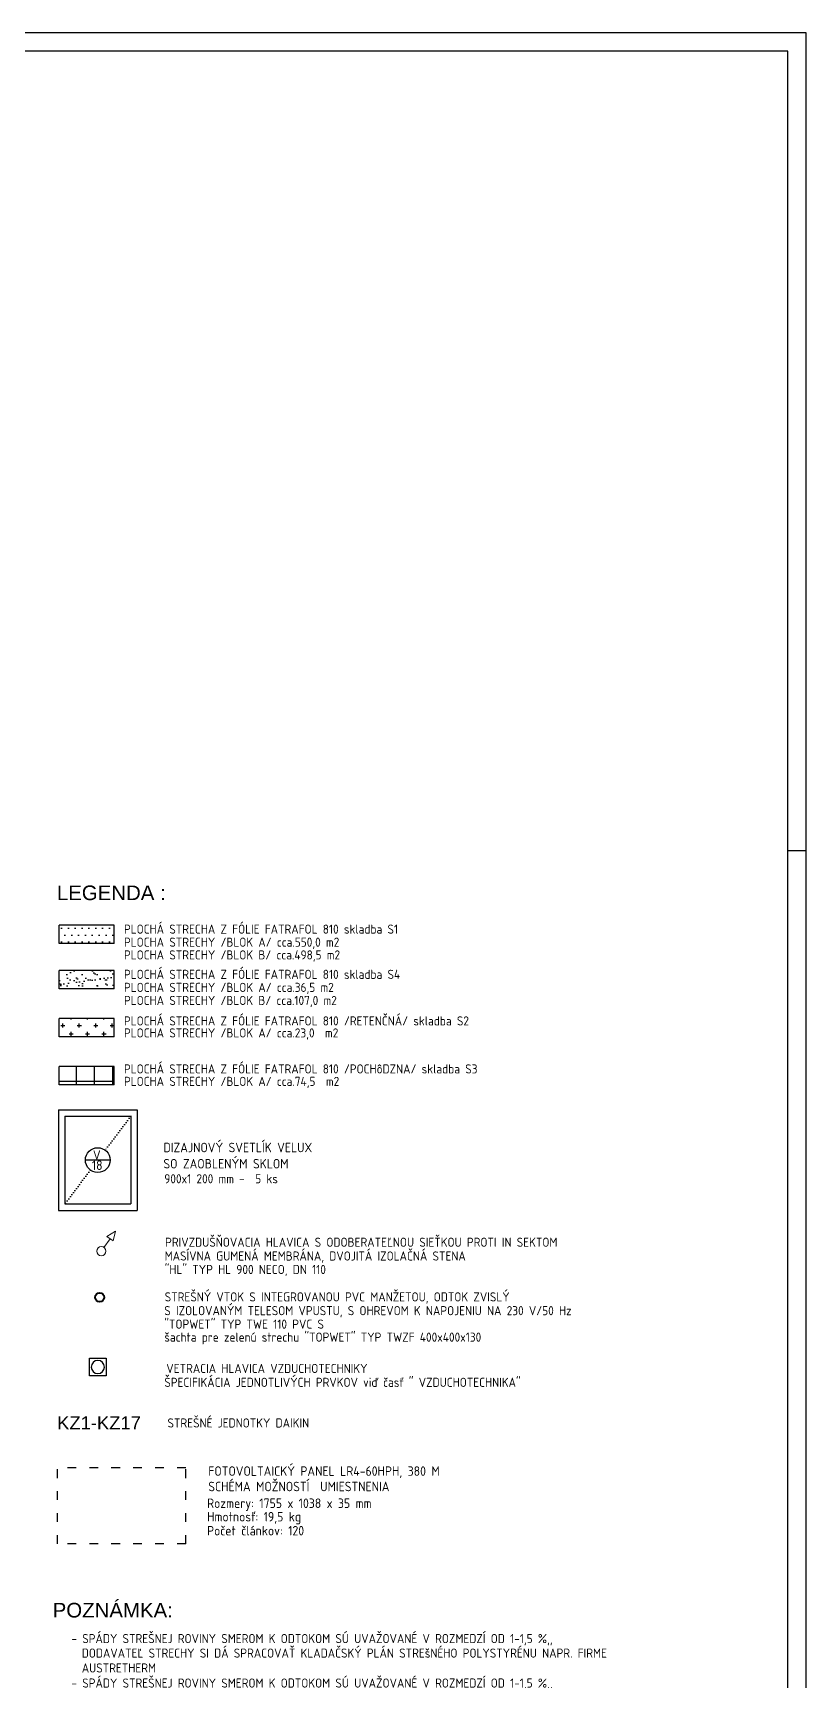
# Model space of a CAD drawing. Extents: x 4511820 to 5180432, y -1526536 to -944957.
# Drawn here: x 5044405 to 5054987, y -994301 to -971753 of the extents above; entities that cross this region are included whole.
import ezdxf

# ---------------------------------------------------------------- set-up
doc = ezdxf.new("R2010")
doc.units = 0
doc.header["$MEASUREMENT"] = 0
doc.linetypes.add('ACAD_ISO03W100', pattern=[30, 12, -18])
doc.linetypes.add('ACAD_ISO07W100', pattern=[3.5, 0.5, -3])
for name, color, linetype in [('KÓTY', 4, 'CONTINUOUS'), ('MÚRY', 1, 'CONTINUOUS'), ('OKNÁ', 143, 'CONTINUOUS'), ('TENKÁ', 7, 'CONTINUOUS'), ('ZZ-chladenie', 133, 'CONTINUOUS'), ('ZZ-elektro', 221, 'CONTINUOUS'), ('zz-vetr', 52, 'CONTINUOUS'), ('ŠRAFY', 82, 'CONTINUOUS')]:
    doc.layers.add(name, color=color, linetype=linetype)
doc.layers.add('zz-kanal-daždová', color=136, linetype='CONTINUOUS', lineweight=40)
doc.layers.add('zz-kanal-splaskova', color=37, linetype='CONTINUOUS', lineweight=18)
doc.styles.add('ARIAL', font='arial.ttf')
doc.styles.add('Style-Arial', font='arial.ttf')
doc.styles.add('STYLE1', font='isocp.shx')

msp = doc.modelspace()

# ---------------------------------------------------------------- hatches: boundary and pattern name
at = {"layer": 'ŠRAFY', "ltscale": 0.25}
h = msp.add_hatch(dxfattribs=at)
h.set_pattern_fill('DOTS', color=256, scale=1500)
h.set_pattern_definition([(0, (-115251.15, -32353.65), (46.875, 93.75), [0, -93.75])])
h.paths.add_polyline_path([(5045515.995, -983969.041), (5044765.995, -983969.041), (5044765.995, -984219.041), (5045515.995, -984219.041)])
h = msp.add_hatch(dxfattribs=at)
h.set_pattern_fill('AR-SAND', color=256, scale=80)
h.set_pattern_definition([(37.5, (-115251.15, -20307.38), (-5.0394686, 154.1459015), [0, -121.6, 0, -136, 0, -130]), (7.5, (-115251.15, -20307.38), (141.5821364, 225.771685), [0, -65.6, 0, -109.6, 0, -42]), (327.5, (-115349.55, -20307.38), (249.131349, 0.4527243), [0, -40, 0, -144, 0, -188]), (317.5, (-115349.55, -20307.38), (240.490128, 70.214045), [0, -20, 0, -94.4, 0, -108])])
h.paths.add_polyline_path([(5045515.995, -984587.754), (5044765.995, -984587.754), (5044765.995, -984837.754), (5045515.995, -984837.754)])
h = msp.add_hatch(dxfattribs=at)
h.set_pattern_fill('CROSS', color=256, scale=450)
h.set_pattern_definition([(0, (-115251.15, -32353.65), (112.5, 112.5), [56.25, -168.75]), (90, (-115223.03, -32381.77), (-112.5, 112.5), [56.25, -168.75])])
h.paths.add_polyline_path([(5045515.995, -985245.043), (5044765.995, -985245.043), (5044765.995, -985495.043), (5045515.995, -985495.043)])
h = msp.add_hatch(dxfattribs=at)
h.set_pattern_fill('NET', color=256, scale=2000)
h.set_pattern_definition([(0, (-115251.15, -32353.65), (0, 250), []), (90, (-115251.15, -32353.65), (-250, 2e-14), [])])
h.paths.add_polyline_path([(5045515.995, -985902.331), (5044765.995, -985902.331), (5044765.995, -986152.331), (5045515.995, -986152.331)])

# ---------------------------------------------------------------- linework, layer by layer
at = {"layer": 'KÓTY', "linetype": 'ACAD_ISO07W100', "ltscale": 10}
for p, q in [((5045742.646, -986583.287), (5045394.646, -987047.287)), ((5045190.646, -987319.287), (5044842.646, -987783.287))]:
    msp.add_line(p, q, dxfattribs=at)
at = {"layer": 'MÚRY', "ltscale": 0.25}
for p, q in [((5045515.995, -983969.041), (5044765.995, -983969.041)), ((5045515.995, -984219.041), (5044765.995, -984219.041)), ((5045515.995, -984587.754), (5044765.995, -984587.754)), ((5045515.995, -984837.754), (5044765.995, -984837.754)), ((5045515.995, -985245.043), (5044765.995, -985245.043)), ((5045515.995, -985495.043), (5044765.995, -985495.043)), ((5045515.995, -985902.331), (5044765.995, -985902.331)), ((5045515.995, -986152.331), (5044765.995, -986152.331))]:
    msp.add_line(p, q, dxfattribs=at)
at = {"layer": 'OKNÁ', "ltscale": 0.25}
for p, q in [((5044765.995, -984219.041), (5044765.995, -983969.041)), ((5045515.995, -984219.041), (5045515.995, -983969.041)), ((5044765.995, -984837.754), (5044765.995, -984587.754)), ((5045515.995, -984837.754), (5045515.995, -984587.754)), ((5044765.995, -985495.043), (5044765.995, -985245.043)), ((5045515.995, -985495.043), (5045515.995, -985245.043)), ((5044765.995, -986152.331), (5044765.995, -985902.331)), ((5045515.995, -986152.331), (5045515.995, -985902.331))]:
    msp.add_line(p, q, dxfattribs=at)
at = {"layer": 'TENKÁ', "color": 7}
for p, q in [((5054986.849, -971753.269), (4975391.849, -971753.269)), ((5054986.849, -1012646.02), (5054986.849, -971753.269)), ((5054736.849, -972003.269), (4975641.849, -972003.269)), ((5054736.849, -1012396.02), (5054736.849, -972003.269))]:
    msp.add_line(p, q, dxfattribs=at)
at = {"layer": 'TENKÁ', "ltscale": 0.25}
for p, q in [((5054736.849, -982946.02), (5054986.849, -982946.02)), ((5045462.646, -987183.287), (5045122.646, -987183.287))]:
    msp.add_line(p, q, dxfattribs=at)
at = {"layer": 'TENKÁ'}
for p, q in [((5044752.646, -986493.287), (5045832.646, -986493.287)), ((5044752.646, -986493.287), (5044752.646, -987873.287)), ((5044842.646, -986583.287), (5045742.646, -986583.287)), ((5044842.646, -986583.287), (5044842.646, -987783.287)), ((5045742.646, -986583.287), (5045742.646, -987783.287)), ((5045832.646, -986493.287), (5045832.646, -987873.287)), ((5044842.646, -987783.287), (5045742.646, -987783.287)), ((5044752.646, -987873.287), (5045832.646, -987873.287))]:
    msp.add_line(p, q, dxfattribs=at)
at = {"layer": 'TENKÁ', "ltscale": 0.25}
msp.add_circle((5045292.646, -987183.287), 170, dxfattribs=at)
at = {"layer": 'ZZ-elektro', "linetype": 'ACAD_ISO03W100', "lineweight": 30, "ltscale": 10}
for p, q in [((5044742.558, -992435.495), (5044742.558, -991397.495)), ((5044742.558, -992435.495), (5044742.558, -991397.495)), ((5044742.558, -992435.495), (5044742.558, -991397.495)), ((5046497.558, -991397.495), (5044742.558, -991397.495)), ((5046497.558, -992435.495), (5046497.558, -991397.495)), ((5046497.558, -992435.495), (5046497.558, -991397.495)), ((5046497.558, -992435.495), (5044742.558, -992435.495)), ((5046497.558, -992435.495), (5044742.558, -992435.495)), ((5046497.558, -992435.495), (5044742.558, -992435.495))]:
    msp.add_line(p, q, dxfattribs=at)
at = {"layer": 'zz-kanal-daždová'}
msp.add_circle((5045318.304, -989061.998), 62.5, dxfattribs=at)
at = {"layer": 'zz-kanal-splaskova'}
for p, q in [((5045460.566, -988259.991), (5045377.115, -988378.264)), ((5045533.084, -988157.216), (5045418.574, -988230.362)), ((5045502.559, -988289.621), (5045418.574, -988230.362)), ((5045533.084, -988157.216), (5045502.559, -988289.621))]:
    msp.add_line(p, q, dxfattribs=at)
msp.add_circle((5045341.082, -988429.332), 62.5, dxfattribs=at)
at = {"layer": 'zz-vetr'}
msp.add_lwpolyline([(5045177.655, -989895.694), (5045409.508, -989895.694), (5045409.508, -990135.425), (5045177.655, -990135.425)], close=True, dxfattribs=at)
for start, end in [(90.0000045, 270.0000006), (269.9999994, 89.9999955)]:
    msp.add_arc((5045293.582, -990015.56), 90, start, end, dxfattribs=at)

# ---------------------------------------------------------------- texts
at = {"layer": 'TENKÁ', "color": 0, "ltscale": 0.25, "style": 'Style-Arial'}
for s, p in [('LEGENDA :', (5044732.214, -983624.316)), ('POZNÁMKA:', (5044674.836, -993444.127))]:
    msp.add_text(s, height=200, dxfattribs=at).set_placement(p)
at = {"layer": 'TENKÁ', "ltscale": 0.25, "style": 'STYLE1'}
for s, p in [('PLOCHÁ STRECHA Z FÓLIE FATRAFOL 810 skladba S1', (5045651.205, -984083.993)), ('PLOCHA STRECHY /BLOK A/ cca.550,0 m2 ', (5045651.205, -984262.458)), ('PLOCHA STRECHY /BLOK B/ cca.498,5 m2 ', (5045651.205, -984436.744)), ('PLOCHÁ STRECHA Z FÓLIE FATRAFOL 810 skladba S4', (5045651.205, -984702.707)), ('PLOCHA STRECHY /BLOK A/ cca.36,5 m2 ', (5045651.205, -984881.171)), ('PLOCHA STRECHY /BLOK B/ cca.107,0 m2 ', (5045651.205, -985060.161)), ('PLOCHÁ STRECHA Z FÓLIE FATRAFOL 810 /RETENČNÁ/ skladba S2', (5045651.205, -985340.214)), ('PLOCHA STRECHY /BLOK A/ cca.23,0  m2 ', (5045651.205, -985504.647)), ('PLOCHÁ STRECHA Z FÓLIE FATRAFOL 810 /POCHôDZNA/ skladba S3', (5045651.205, -985997.502)), ('PLOCHA STRECHY /BLOK A/ cca.74,5  m2 ', (5045651.205, -986168.119)), ('900x1 200 mm -  5 ks', (5046202.655, -987501.02)), ('PRIVZDUŠŇOVACIA HLAVICA S ODOBERATEĽNOU SIEŤKOU PROTI IN SEKTOM', (5046213.545, -988369.869)), ('MASÍVNA GUMENÁ MEMBRÁNA, DVOJITÁ IZOLAČNÁ STENA', (5046208.141, -988558.488)), ('"HL" TYP HL 900 NECO, DN 110 ', (5046208.141, -988742.904)), ('S IZOLOVANÝM TELESOM VPUSTU, S OHREVOM K NAPOJENIU NA 230 V/50 Hz', (5046202.845, -989306.627)), ('STREŠNÝ VTOK S INTEGROVANOU PVC MANŽETOU, ODTOK ZVISLÝ', (5046208.249, -989118.008)), ('"TOPWET" TYP TWE 110 PVC S', (5046202.845, -989491.043)), ('šachta pre zelenú strechu "TOPWET" TYP TWZF 400x400x130', (5046202.845, -989669.264)), ('VETRACIA HLAVICA VZDUCHOTECHNIKY', (5046230.656, -990098.079)), ('ŠPECIFIKÁCIA JEDNOTLIVÝCH PRVKOV viď časť " VZDUCHOTECHNIKA"', (5046202.845, -990287.797)), ('STREŠNÉ JEDNOTKY DAIKIN', (5046246.543, -990843.943)), ('- SPÁDY STREŠNEJ ROVINY SMEROM K ODTOKOM SÚ UVAŽOVANÉ V ROZMEDZÍ OD 1-1,5 %,, ', (5044932.129, -993795.616)), ('DODAVATEĽ STRECHY SI DÁ SPRACOVAŤ KLADAČSKÝ PLÁN STREšNÉHO POLYSTYRÉNU NAPR. FIRME', (5045073.346, -993994.45)), ('AUSTRETHERM', (5045073.346, -994197.803)), ('- SPÁDY STREŠNEJ ROVINY SMEROM K ODTOKOM SÚ UVAŽOVANÉ V ROZMEDZÍ OD 1-1,5 %,, ', (5044932.129, -994404.617))]:
    msp.add_text(s, height=125, dxfattribs=at).set_placement(p)
at = {"layer": 'TENKÁ', "linetype": 'Continuous', "style": 'STYLE1'}
for s, p in [('DIZAJNOVÝ SVETLÍK VELUX', (5046190.516, -987075.71)), ('SO ZAOBLENÝM SKLOM', (5046190.516, -987297.703)), ('FOTOVOLTAICKÝ PANEL LR4-60HPH, 380 M', (5046804.812, -991505.284, -0.039)), ('SCHÉMA MOŽNOSTÍ  UMIESTNENIA ', (5046804.812, -991716.422, -0.039)), ('Rozmery: 1755 x 1038 x 35 mm', (5046788.248, -991945.436, -0.039)), ('Hmotnosť: 19,5 kg', (5046788.248, -992129.962, -0.039)), ('Počet článkov: 120', (5046788.248, -992321.465, -0.039))]:
    msp.add_text(s, height=130, dxfattribs=at).set_placement(p)
at = {"layer": 'TENKÁ', "style": 'STYLE1'}
for s, p in [('V', (5045226.616, -987179.787)), ('18', (5045211.116, -987318.424))]:
    msp.add_text(s, height=130, dxfattribs=at).set_placement(p)
at = {"layer": 'ZZ-chladenie', "style": 'ARIAL'}
msp.add_text('KZ1-KZ17', height=180, dxfattribs=at).set_placement((5044736.52, -990870.822))

doc.saveas('drawing.dxf')
